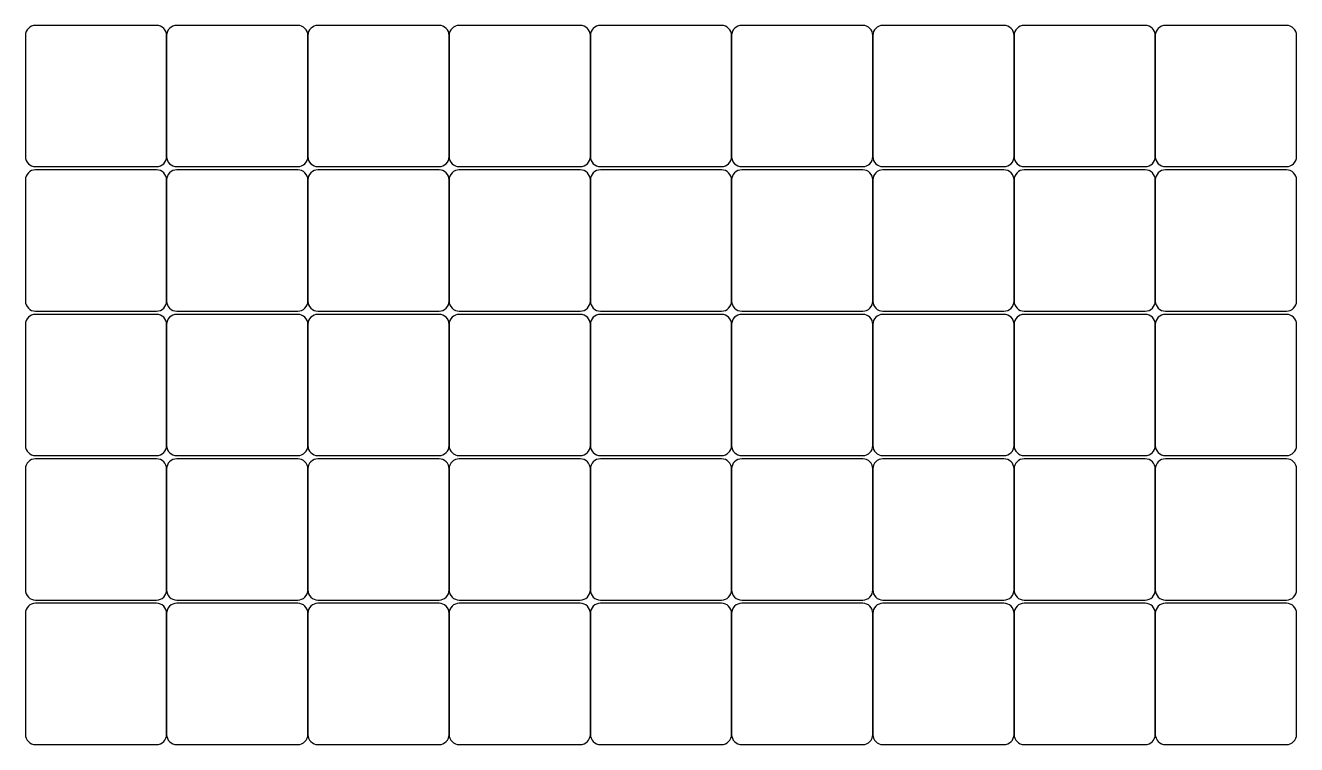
# Model space of a CAD drawing. Header units: inches. Extents: x 0.4 to 16.1, y -10.3 to -1.4.
import ezdxf

# ---------------------------------------------------------------- set-up
doc = ezdxf.new("R2010")
doc.units = ezdxf.units.IN

msp = doc.modelspace()

# ---------------------------------------------------------------- linework, layer by layer
for points in [[(2.018, -3.143, 0.414214), (2.143, -3.018), (2.143, -1.518, 0.414214), (2.018, -1.393), (0.518, -1.393, 0.414214), (0.393, -1.518), (0.393, -3.018, 0.414214), (0.518, -3.143)], [(3.768, -3.143, 0.414214), (3.893, -3.018), (3.893, -1.518, 0.414214), (3.768, -1.393), (2.268, -1.393, 0.414214), (2.143, -1.518), (2.143, -3.018, 0.414214), (2.268, -3.143)], [(5.518, -3.143, 0.414214), (5.643, -3.018), (5.643, -1.518, 0.414214), (5.518, -1.393), (4.018, -1.393, 0.414214), (3.893, -1.518), (3.893, -3.018, 0.414214), (4.018, -3.143)], [(7.268, -3.143, 0.414214), (7.393, -3.018), (7.393, -1.518, 0.414214), (7.268, -1.393), (5.768, -1.393, 0.414214), (5.643, -1.518), (5.643, -3.018, 0.414214), (5.768, -3.143)], [(9.018, -3.143, 0.414214), (9.143, -3.018), (9.143, -1.518, 0.414214), (9.018, -1.393), (7.518, -1.393, 0.414214), (7.393, -1.518), (7.393, -3.018, 0.414214), (7.518, -3.143)], [(10.768, -3.143, 0.414214), (10.893, -3.018), (10.893, -1.518, 0.414214), (10.768, -1.393), (9.268, -1.393, 0.414214), (9.143, -1.518), (9.143, -3.018, 0.414214), (9.268, -3.143)], [(12.518, -3.143, 0.414214), (12.643, -3.018), (12.643, -1.518, 0.414214), (12.518, -1.393), (11.018, -1.393, 0.414214), (10.893, -1.518), (10.893, -3.018, 0.414214), (11.018, -3.143)], [(14.268, -3.143, 0.414214), (14.393, -3.018), (14.393, -1.518, 0.414214), (14.268, -1.393), (12.768, -1.393, 0.414214), (12.643, -1.518), (12.643, -3.018, 0.414214), (12.768, -3.143)], [(16.018, -3.143, 0.414214), (16.143, -3.018), (16.143, -1.518, 0.414214), (16.018, -1.393), (14.518, -1.393, 0.414214), (14.393, -1.518), (14.393, -3.018, 0.414214), (14.518, -3.143)], [(2.018, -4.933, 0.414214), (2.143, -4.808), (2.143, -3.308, 0.414214), (2.018, -3.183), (0.518, -3.183, 0.414214), (0.393, -3.308), (0.393, -4.808, 0.414214), (0.518, -4.933)], [(3.768, -4.933, 0.414214), (3.893, -4.808), (3.893, -3.308, 0.414214), (3.768, -3.183), (2.268, -3.183, 0.414214), (2.143, -3.308), (2.143, -4.808, 0.414214), (2.268, -4.933)], [(5.518, -4.933, 0.414214), (5.643, -4.808), (5.643, -3.308, 0.414214), (5.518, -3.183), (4.018, -3.183, 0.414214), (3.893, -3.308), (3.893, -4.808, 0.414214), (4.018, -4.933)], [(7.268, -4.933, 0.414214), (7.393, -4.808), (7.393, -3.308, 0.414214), (7.268, -3.183), (5.768, -3.183, 0.414214), (5.643, -3.308), (5.643, -4.808, 0.414214), (5.768, -4.933)], [(9.018, -4.933, 0.414214), (9.143, -4.808), (9.143, -3.308, 0.414214), (9.018, -3.183), (7.518, -3.183, 0.414214), (7.393, -3.308), (7.393, -4.808, 0.414214), (7.518, -4.933)], [(10.768, -4.933, 0.414214), (10.893, -4.808), (10.893, -3.308, 0.414214), (10.768, -3.183), (9.268, -3.183, 0.414214), (9.143, -3.308), (9.143, -4.808, 0.414214), (9.268, -4.933)], [(12.518, -4.933, 0.414214), (12.643, -4.808), (12.643, -3.308, 0.414214), (12.518, -3.183), (11.018, -3.183, 0.414214), (10.893, -3.308), (10.893, -4.808, 0.414214), (11.018, -4.933)], [(14.268, -4.933, 0.414214), (14.393, -4.808), (14.393, -3.308, 0.414214), (14.268, -3.183), (12.768, -3.183, 0.414214), (12.643, -3.308), (12.643, -4.808, 0.414214), (12.768, -4.933)], [(16.018, -4.933, 0.414214), (16.143, -4.808), (16.143, -3.308, 0.414214), (16.018, -3.183), (14.518, -3.183, 0.414214), (14.393, -3.308), (14.393, -4.808, 0.414214), (14.518, -4.933)], [(2.018, -6.723, 0.414214), (2.143, -6.598), (2.143, -5.098, 0.414214), (2.018, -4.973), (0.518, -4.973, 0.414214), (0.393, -5.098), (0.393, -6.598, 0.414214), (0.518, -6.723)], [(3.768, -6.723, 0.414214), (3.893, -6.598), (3.893, -5.098, 0.414214), (3.768, -4.973), (2.268, -4.973, 0.414214), (2.143, -5.098), (2.143, -6.598, 0.414214), (2.268, -6.723)], [(5.518, -6.723, 0.414214), (5.643, -6.598), (5.643, -5.098, 0.414214), (5.518, -4.973), (4.018, -4.973, 0.414214), (3.893, -5.098), (3.893, -6.598, 0.414214), (4.018, -6.723)], [(7.268, -6.723, 0.414214), (7.393, -6.598), (7.393, -5.098, 0.414214), (7.268, -4.973), (5.768, -4.973, 0.414214), (5.643, -5.098), (5.643, -6.598, 0.414214), (5.768, -6.723)], [(9.018, -6.723, 0.414214), (9.143, -6.598), (9.143, -5.098, 0.414214), (9.018, -4.973), (7.518, -4.973, 0.414214), (7.393, -5.098), (7.393, -6.598, 0.414214), (7.518, -6.723)], [(10.768, -6.723, 0.414214), (10.893, -6.598), (10.893, -5.098, 0.414214), (10.768, -4.973), (9.268, -4.973, 0.414214), (9.143, -5.098), (9.143, -6.598, 0.414214), (9.268, -6.723)], [(12.518, -6.723, 0.414214), (12.643, -6.598), (12.643, -5.098, 0.414214), (12.518, -4.973), (11.018, -4.973, 0.414214), (10.893, -5.098), (10.893, -6.598, 0.414214), (11.018, -6.723)], [(14.268, -6.723, 0.414214), (14.393, -6.598), (14.393, -5.098, 0.414214), (14.268, -4.973), (12.768, -4.973, 0.414214), (12.643, -5.098), (12.643, -6.598, 0.414214), (12.768, -6.723)], [(16.018, -6.723, 0.414214), (16.143, -6.598), (16.143, -5.098, 0.414214), (16.018, -4.973), (14.518, -4.973, 0.414214), (14.393, -5.098), (14.393, -6.598, 0.414214), (14.518, -6.723)], [(2.018, -8.513, 0.414214), (2.143, -8.388), (2.143, -6.888, 0.414214), (2.018, -6.763), (0.518, -6.763, 0.414214), (0.393, -6.888), (0.393, -8.388, 0.414214), (0.518, -8.513)], [(3.768, -8.513, 0.414214), (3.893, -8.388), (3.893, -6.888, 0.414214), (3.768, -6.763), (2.268, -6.763, 0.414214), (2.143, -6.888), (2.143, -8.388, 0.414214), (2.268, -8.513)], [(5.518, -8.513, 0.414214), (5.643, -8.388), (5.643, -6.888, 0.414214), (5.518, -6.763), (4.018, -6.763, 0.414214), (3.893, -6.888), (3.893, -8.388, 0.414214), (4.018, -8.513)], [(7.268, -8.513, 0.414214), (7.393, -8.388), (7.393, -6.888, 0.414214), (7.268, -6.763), (5.768, -6.763, 0.414214), (5.643, -6.888), (5.643, -8.388, 0.414214), (5.768, -8.513)], [(9.018, -8.513, 0.414214), (9.143, -8.388), (9.143, -6.888, 0.414214), (9.018, -6.763), (7.518, -6.763, 0.414214), (7.393, -6.888), (7.393, -8.388, 0.414214), (7.518, -8.513)], [(10.768, -8.513, 0.414214), (10.893, -8.388), (10.893, -6.888, 0.414214), (10.768, -6.763), (9.268, -6.763, 0.414214), (9.143, -6.888), (9.143, -8.388, 0.414214), (9.268, -8.513)], [(12.518, -8.513, 0.414214), (12.643, -8.388), (12.643, -6.888, 0.414214), (12.518, -6.763), (11.018, -6.763, 0.414214), (10.893, -6.888), (10.893, -8.388, 0.414214), (11.018, -8.513)], [(14.268, -8.513, 0.414214), (14.393, -8.388), (14.393, -6.888, 0.414214), (14.268, -6.763), (12.768, -6.763, 0.414214), (12.643, -6.888), (12.643, -8.388, 0.414214), (12.768, -8.513)], [(16.018, -8.513, 0.414214), (16.143, -8.388), (16.143, -6.888, 0.414214), (16.018, -6.763), (14.518, -6.763, 0.414214), (14.393, -6.888), (14.393, -8.388, 0.414214), (14.518, -8.513)], [(2.018, -10.303, 0.414214), (2.143, -10.178), (2.143, -8.678, 0.414214), (2.018, -8.553), (0.518, -8.553, 0.414214), (0.393, -8.678), (0.393, -10.178, 0.414214), (0.518, -10.303)], [(3.768, -10.303, 0.414214), (3.893, -10.178), (3.893, -8.678, 0.414214), (3.768, -8.553), (2.268, -8.553, 0.414214), (2.143, -8.678), (2.143, -10.178, 0.414214), (2.268, -10.303)], [(5.518, -10.303, 0.414214), (5.643, -10.178), (5.643, -8.678, 0.414214), (5.518, -8.553), (4.018, -8.553, 0.414214), (3.893, -8.678), (3.893, -10.178, 0.414214), (4.018, -10.303)], [(7.268, -10.303, 0.414214), (7.393, -10.178), (7.393, -8.678, 0.414214), (7.268, -8.553), (5.768, -8.553, 0.414214), (5.643, -8.678), (5.643, -10.178, 0.414214), (5.768, -10.303)], [(9.018, -10.303, 0.414214), (9.143, -10.178), (9.143, -8.678, 0.414214), (9.018, -8.553), (7.518, -8.553, 0.414214), (7.393, -8.678), (7.393, -10.178, 0.414214), (7.518, -10.303)], [(10.768, -10.303, 0.414214), (10.893, -10.178), (10.893, -8.678, 0.414214), (10.768, -8.553), (9.268, -8.553, 0.414214), (9.143, -8.678), (9.143, -10.178, 0.414214), (9.268, -10.303)], [(12.518, -10.303, 0.414214), (12.643, -10.178), (12.643, -8.678, 0.414214), (12.518, -8.553), (11.018, -8.553, 0.414214), (10.893, -8.678), (10.893, -10.178, 0.414214), (11.018, -10.303)], [(14.268, -10.303, 0.414214), (14.393, -10.178), (14.393, -8.678, 0.414214), (14.268, -8.553), (12.768, -8.553, 0.414214), (12.643, -8.678), (12.643, -10.178, 0.414214), (12.768, -10.303)], [(16.018, -10.303, 0.414214), (16.143, -10.178), (16.143, -8.678, 0.414214), (16.018, -8.553), (14.518, -8.553, 0.414214), (14.393, -8.678), (14.393, -10.178, 0.414214), (14.518, -10.303)]]:
    msp.add_lwpolyline(points, format="xyb", close=True)

doc.saveas('drawing.dxf')
